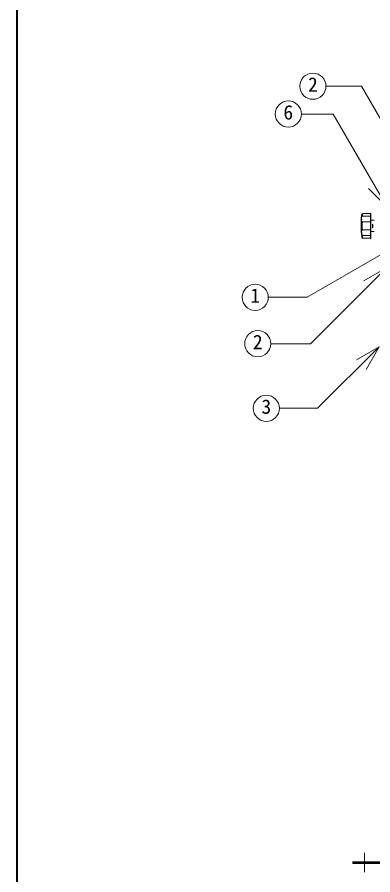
# Model space of a CAD drawing. Units: millimetres at full size, sheet at 1:15; details may follow other scales. Extents: x -3184 to 2891, y -2037 to 2178.
# Drawn here: x -3184 to -2572, y -1282 to 194 of the extents above; entities that cross this region are included whole.
import ezdxf
from ezdxf.enums import TextEntityAlignment as Align

# ---------------------------------------------------------------- set-up
doc = ezdxf.new("R2010")
doc.units = ezdxf.units.MM
doc.header["$LTSCALE"] = 15
doc.linetypes.add('CHAIN1', pattern=[8, 5, -1, 1, -1])
doc.linetypes.add('DASHED1', pattern=[1.8, 1.2, -0.6])
doc.layers.add('0-0', color=7, linetype='Continuous', lineweight=18)
doc.styles.add('ＭＳ ゴシック', font='')
doc.styles.get('ＭＳ ゴシック').set_extended_font_data('MS Gothic')

msp = doc.modelspace()

# ---------------------------------------------------------------- linework, layer by layer
at = {"layer": '0-0', "color": 1, "lineweight": 40}
msp.add_line((-3184.2, -2037.13), (-3184.2, 2177.87), dxfattribs=at)
at = {"layer": '0-0'}
for p, q in [((-2592.01, 75.54), (-2652.91, 75.54)), ((-2485.13, -109.59), (-2592.01, 75.54)), ((-2640.35, 27.71), (-2695.23, 27.71)), ((-2547.84, -132.53), (-2640.35, 27.71)), ((-2547.84, -132.53), (-2579.66, -100.71)), ((-2548.87, -236.93), (-2587.84, -259.43)), ((-2561.46, -372.94), (-2667.57, -479.05)), ((-2561.46, -372.94), (-2600.43, -395.44)), ((-2561.46, -372.94), (-2583.96, -411.91)), ((-2667.57, -479.05), (-2733.03, -479.05))]:
    msp.add_line(p, q, dxfattribs=at)
at = {"layer": '0-0', "color": 5, "lineweight": 25}
for p, q in [((-2591.69, -153.37), (-2591.3, -145.98)), ((-2576.22, -143.67), (-2589.37, -144.09)), ((-2575.7, -186.09), (-2575.7, -144.17)), ((-2591.7, -176.37), (-2591.7, -153.89)), ((-2575.7, -148.2), (-2590.25, -148.68)), ((-2575.7, -158.28), (-2590.25, -157.79)), ((-2570.16, -155.59), (-2575.7, -155.13)), ((-2591.69, -176.89), (-2591.3, -184.28)), ((-2575.7, -171.98), (-2590.25, -172.47)), ((-2570.16, -174.67), (-2575.7, -175.13)), ((-2572.95, -162.78), (-2572.95, -167.48)), ((-2575.7, -182.06), (-2590.25, -181.58)), ((-2576.22, -186.59), (-2589.37, -186.17)), ((-2606.7, -1259.63), (-1686.7, -1259.63)), ((-2606.7, -1259.63), (-2606.7, -1262.63)), ((-1686.7, -1262.63), (-2606.7, -1262.63))]:
    msp.add_line(p, q, dxfattribs=at)
at = {"layer": '0-0', "color": 4, "linetype": 'CHAIN1', "lineweight": 9}
msp.add_line((-2586.7, -1244.63), (-2586.7, -1277.63), dxfattribs=at)
at = {"layer": '0-0', "color": 4, "linetype": 'DASHED1', "lineweight": 9}
for p, q in [((-2593.7, -1259.63), (-2593.7, -1262.63)), ((-2579.7, -1259.63), (-2579.7, -1262.63))]:
    msp.add_line(p, q, dxfattribs=at)
at = {"layer": '0-0'}
for points in [[(-2528.43, -197.2), (-2685.52, -287.89), (-2752.17, -287.89)], [(-2548.87, -236.93), (-2679.67, -367.73), (-2747.8, -367.73)]]:
    msp.add_lwpolyline(points, dxfattribs=at)
for centre in [(-2675.41, 75.54), (-2717.73, 27.71), (-2774.67, -287.89), (-2770.3, -367.73), (-2755.53, -479.05)]:
    msp.add_circle(centre, 22.5, dxfattribs=at)
at = {"layer": '0-0', "color": 5, "lineweight": 25}
for centre, radius, start, end in [((-2589.3, -146.09), 2, 91.84585, 176.98087), ((-2588.63, -145.63), 2.07, 141.26695, 176.97243), ((-2580.74, -145.71), 9.96, 178.90936, 197.37998), ((-2576.2, -144.17), 0.5, 0, 91.84585), ((-2581.7, -153.89), 10, 176.98087, 180), ((-2536.87, -165.13), 54.34, 172.70127, 187.29873), ((-2590.27, -158.29), 0.5, 88.09085, 172.70127), ((-2570.85, -163.63), 2.11, 134.62454, 225.37546), ((-2571.39, -163.66), 1.79, 121.62812, 150.75937), ((-2581.7, -176.37), 10, 180, 183.01913), ((-2590.27, -171.97), 0.5, 187.29873, 271.90915), ((-2570.85, -166.63), 2.11, 134.62454, 225.37546), ((-2571.39, -166.6), 1.79, 209.24063, 238.37188), ((-2589.3, -184.17), 2, 183.01913, 268.15415), ((-2580.74, -184.55), 9.96, 162.62002, 181.09064), ((-2588.63, -184.63), 2.07, 183.02757, 218.73305), ((-2576.2, -186.09), 0.5, 268.15415, 0)]:
    msp.add_arc(centre, radius, start, end, dxfattribs=at)

# ---------------------------------------------------------------- texts
at = {"layer": '0-0', "style": 'ＭＳ ゴシック'}
for s, p in [('2', (-2683.85, 58.66)), ('6', (-2726.17, 10.83)), ('1', (-2783.1, -304.76)), ('2', (-2778.74, -384.61)), ('3', (-2763.96, -495.92))]:
    msp.add_text(s, height=24.74, dxfattribs=at).set_placement(p, align=Align.BOTTOM_LEFT)

doc.saveas('drawing.dxf')
